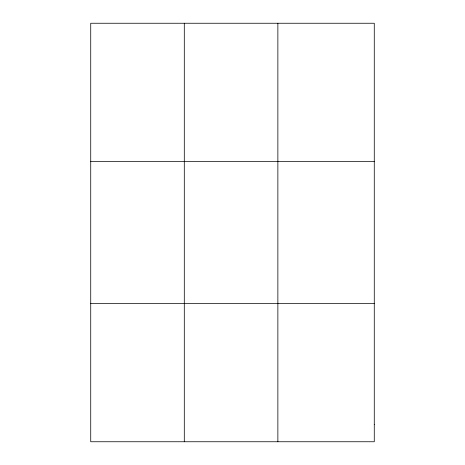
<?xml version="1.0" encoding="UTF-8"?>
<svg xmlns="http://www.w3.org/2000/svg" width="465" height="465" viewBox="0 0 465 465"><rect width="100%" height="100%" fill="white"/><g stroke="black" fill="none" stroke-linecap="round" stroke-linejoin="round"><path stroke-width="0.7" d="M184.297 441.75L184.297 23.25M277.867 441.75L277.867 23.25M90.727 161.355L374.273 161.355M90.727 303.645L374.273 303.645M374.273 424.487L374.273 441.75L90.727 441.75L90.727 23.25L374.273 23.25L374.273 424.487"/></g></svg>
